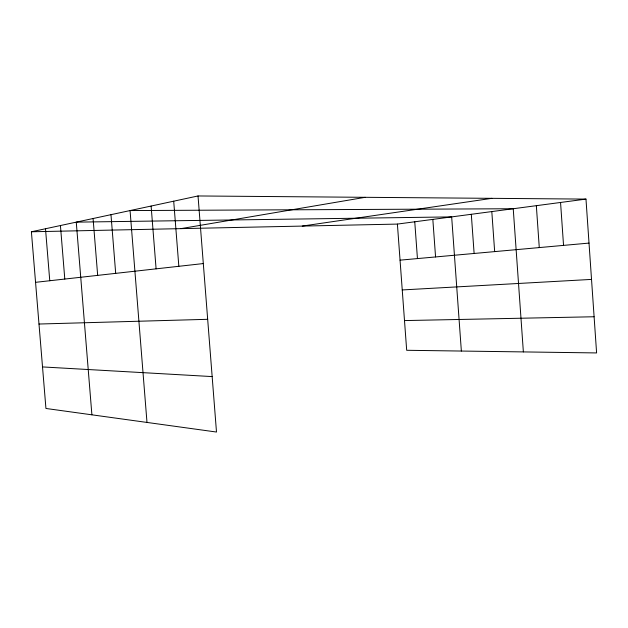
<?xml version="1.0" encoding="UTF-8"?>
<svg xmlns="http://www.w3.org/2000/svg" width="628" height="628" viewBox="0 0 628 628"><rect width="100%" height="100%" fill="white"/><g stroke="black" fill="none" stroke-linecap="round" stroke-linejoin="round"><path stroke-width="0.94" d="M198.024 195.96L216.495 432.04L45.938 408.467L31.4 231.779L198.024 195.96L585.979 199.1L596.6 352.936L406.685 350.283L397.398 224.086L585.979 199.1M180.903 228.639L365.206 197.318M302.249 226.088L491.85 198.338M35.56 282.325L203.307 263.564M400.052 260.157L589.017 243.091M402.242 289.94L591.521 279.405M38.991 324.032L207.672 319.307M31.4 231.779L397.398 224.086M404.495 320.578L594.104 316.755M42.516 366.925L212.154 376.588M93.077 218.52L97.67 275.378M91.9 414.818L76.263 222.139L451.665 216.896L461.36 351.044M60.429 225.546L64.794 279.052M45.499 228.749L49.761 280.74M173.705 201.188L178.839 266.303M151.113 206.047L156.097 268.847M146.991 422.432L130.067 210.568L513.233 208.739L523.367 351.916M110.975 214.674L115.693 273.361M432.833 219.392L435.565 256.946M414.755 221.786L417.447 258.587M491.81 211.581L494.66 251.608M471.306 214.297L474.116 253.469M560.553 202.467L563.544 245.391M536.336 205.678L539.279 247.581"/></g></svg>
